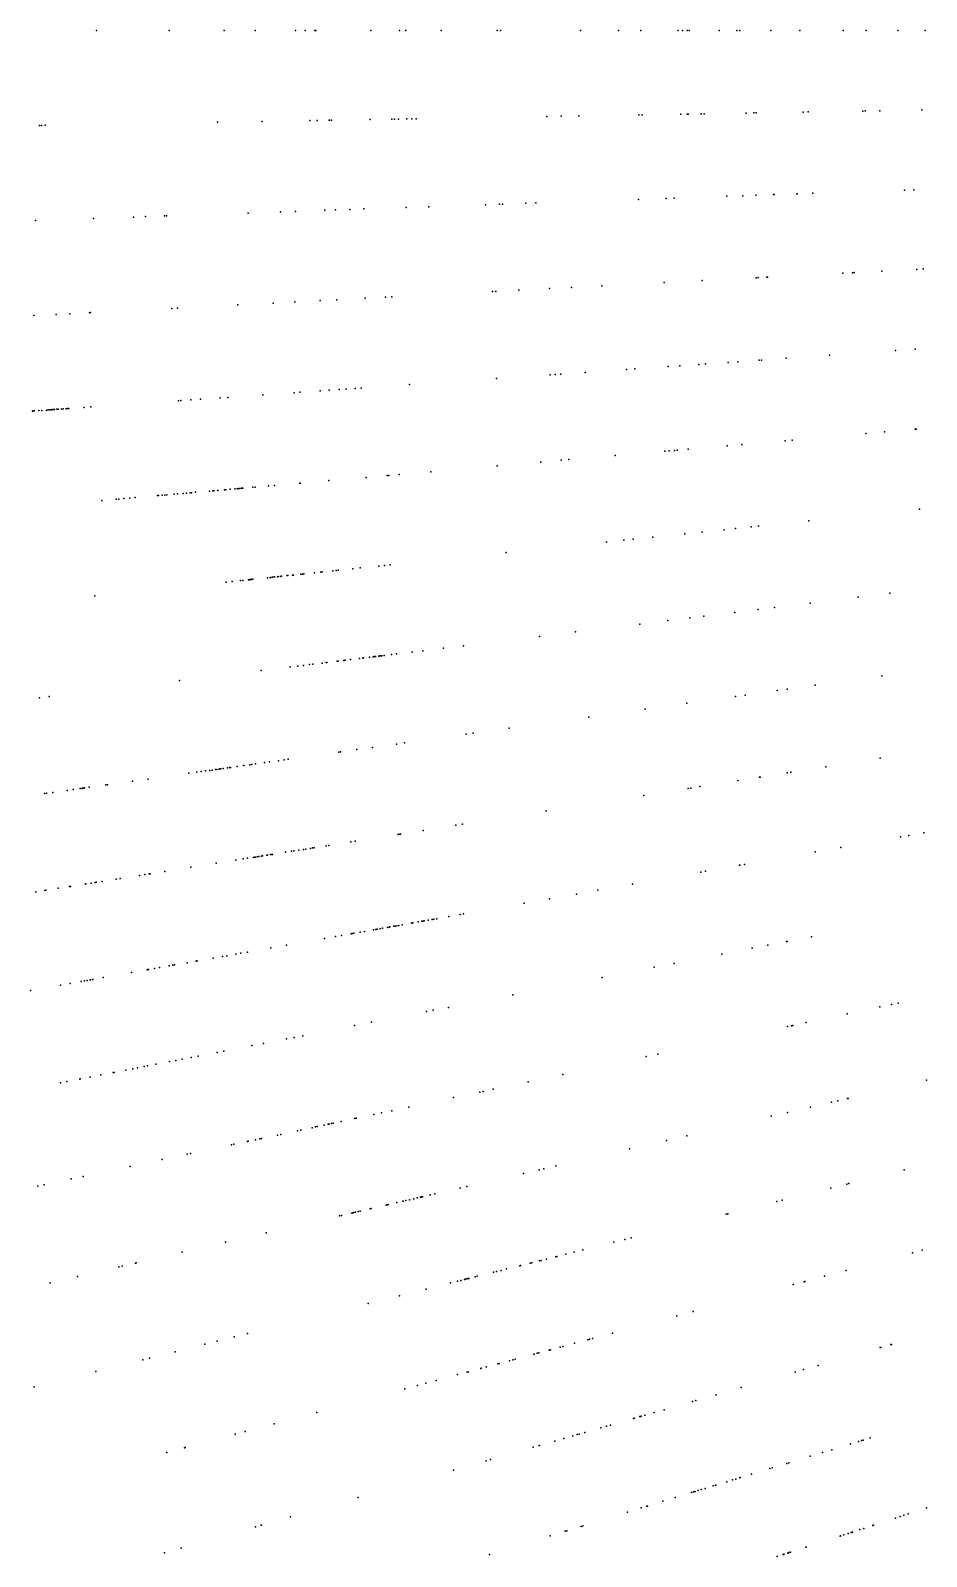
# Model space of a CAD drawing. Header units: metres. Extents: x -4327 to 4266, y -3886 to 3992.
# Drawn here: x -3238 to -2705, y -908 to 0 of the extents above; entities that cross this region are included whole.
import ezdxf

# ---------------------------------------------------------------- set-up
doc = ezdxf.new("R2010")
doc.units = ezdxf.units.M

msp = doc.modelspace()

# ---------------------------------------------------------------- linework, layer by layer
for p in [(-3198.82, 0, 2450.39), (-3155.67, 0, -937.56), (-3122.89, 0, 2460.51), (-3104.45, 0, 2462.48), (-3080.3, 0, 2504.13), (-3074.62, 0, 2471.78), (-3068.85, 0, 2426.08), (-3068.37, 0, 2444.79), (-3035.51, 0, -979.89), (-3018.49, 0, 2492.4), (-3014.76, 0, 2434.51), (-2993.67, 0, -889.43), (-2960.32, 0, 2455.25), (-2958.43, 0, -885.99), (-2910.76, 0, 2501.16), (-2888.17, 0, -935.81), (-2874.79, 0, 2459.38), (-2852.69, 0, 2505.87), (-2849.98, 0, 2484.28), (-2847.19, 0, 2457.36), (-2846.11, 0, 2442.91), (-2828.28, 0, 2468.09), (-2817.66, 0, 2519.01), (-2815.86, 0, 2487.16), (-2797.53, 0, -947.08), (-2780.13, 0, -936.12), (-2754.45, 0, 2476.04), (-2740.76, 0, -946.23), (-2721.91, 0, -886.87), (-2705.56, 0, 2499.62), (-3100.17, -54.11, -965.56), (-3071.87, -53.62, 2426.11), (-3067.51, -53.54, 2463.69), (-3060.42, -53.42, 2480.04), (-3060.21, -53.42, 2474.34), (-3059.04, -53.4, 2506.68), (-3058.92, -53.39, 2523.36), (-3035.91, -52.99, 2512.74), (-3023.08, -52.77, 2444.32), (-3021.49, -52.74, -975.52), (-3019.17, -52.7, -980.23), (-3014.1, -52.61, 2453.42), (-3011.05, -52.56, 2459.14), (-3008.59, -52.52, 2481.84), (-2930.71, -51.16, 2447.3), (-2922.3, -51.01, -915.41), (-2911.8, -50.83, 2488.67), (-2875.97, -50.2, 2414.93), (-2874.08, -50.17, -936.59), (-2850.98, -49.76, 2491.01), (-2847.35, -49.7, 2452.46), (-2846.68, -49.69, -931.1), (-2838.96, -49.55, 2502.44), (-2837.22, -49.52, 2503.65), (-2837.14, -49.52, -941.7), (-2812.15, -49.09, 2508.94), (-2807.56, -49.01, 2466.6), (-2806.19, -48.98, 2525.7), (-2778.25, -48.49, 2462.42), (-2775.19, -48.44, 2465.11), (-2742.77, -47.88, 2490.37), (-2741.24, -47.85, 2461.84), (-2732.69, -47.7, -946.92), (-2707.59, -47.26, -958.12), (-3232.8, -56.43, 2519.04), (-3231.61, -56.41, -918.21), (-3229.45, -56.37, 2471.43), (-3126.76, -54.58, 2450.14), (-2855.04, -99.7, 2501.2), (-2823.65, -98.6, 2498.3), (-2814.09, -98.27, 2509.07), (-2806.36, -98, 2458.55), (-2795.83, -97.63, -947.08), (-2795.51, -97.62, -950.38), (-2781.97, -97.15, 2456.02), (-2781.82, -97.14, 2480.3), (-2772.39, -96.81, 2488.22), (-2717.98, -94.91, 2488), (-2712.44, -94.72, 2491.1), (-3108.53, -108.55, 2481.07), (-3089.31, -107.88, 2490.67), (-3080.36, -107.57, 2409.46), (-3062.91, -106.96, 2488.74), (-3056.5, -106.74, 2478), (-3048.02, -106.44, 2451.89), (-3039.66, -106.15, 2491.95), (-3014.53, -105.27, 2468.6), (-3001.1, -104.8, 2507.22), (-2967.31, -103.62, 2448.92), (-2959.03, -103.33, -884.95), (-2957.11, -103.26, -884.38), (-2943.33, -102.78, 2478.11), (-2937.35, -102.57, 2484.04), (-2876.3, -100.44, 2435.1), (-2859.75, -99.86, 2434.52), (-3235.22, -112.98, 2432.49), (-3200.62, -111.77, 2425.66), (-3176.82, -110.94, 2454.33), (-3169.69, -110.69, 2459.88), (-3158.33, -110.29, -937.05), (-3157.13, -110.25, -936.69), (-2754.57, -144.36, 2479.55), (-2748.85, -144.06, 2482.55), (-2747.89, -144.01, 2473.53), (-2731.5, -143.15, 2505.02), (-2710.66, -142.06, -952.06), (-2706.9, -141.86, 2507.04), (-2929.2, -153.51, 2479.04), (-2916.18, -152.83, -909.36), (-2898.01, -151.88, 2479.9), (-2860.99, -149.94, 2434.74), (-2838.42, -148.76, 2436.96), (-2806.22, -147.07, 2517.74), (-2805.11, -147.01, 2516.74), (-2804.93, -147, -923.65), (-2799.9, -146.74, -937.27), (-2799.51, -146.72, 2520), (-3114.76, -163.24, 2462.99), (-3093.62, -162.13, -960.99), (-3080.69, -161.45, 2416.99), (-3065.72, -160.67, 2432.38), (-3055.74, -160.14, 2526.62), (-3038.87, -159.26, 2501.52), (-3026.78, -158.63, 2513.82), (-3023.11, -158.43, 2513.56), (-2963.18, -155.29, 2466.47), (-2961.08, -155.18, -875.68), (-2947.45, -154.47, 2461.55), (-3236.08, -169.6, -937.82), (-3222.85, -168.9, 2463.81), (-3214.69, -168.47, 2446.48), (-3202.94, -167.86, 2468.03), (-3202.35, -167.83, 2467.58), (-3153.89, -165.29, -928.95), (-3150.68, -165.12, 2458.04), (-2723.35, -190.43, -955.86), (-2711.48, -189.61, 2502.98), (-2851.69, -199.41, 2437.48), (-2840.29, -198.61, 2449.27), (-2836.32, -198.33, 2500.33), (-2822.9, -197.4, 2434.27), (-2817.2, -197, 2445.49), (-2804.48, -196.11, 2505.08), (-2802.94, -196, 2457.34), (-2788.33, -194.98, 2477.01), (-2762.56, -193.18, -957.77), (-2960.8, -207.04, -881.81), (-2928.73, -204.8, -893.21), (-2925.85, -204.6, 2484.34), (-2922.43, -204.36, -905.28), (-2907.97, -203.34, 2493.83), (-2883.33, -201.62, 2561.4), (-2878.48, -201.28, 2482.21), (-2858.61, -199.89, 2486.91), (-3099.89, -216.77, 2453.85), (-3081.08, -215.45, 2417.15), (-3077.71, -215.21, -946.01), (-3065.68, -214.37, 2429.49), (-3060.4, -214, 2480.16), (-3054.42, -213.59, 2436.89), (-3050.16, -213.29, 2488.45), (-3044.91, -212.92, 2500.82), (-3041.25, -212.67, 2448.19), (-3012.44, -210.65, 2457.68), (-3236.99, -226.35, -851.47), (-3236.43, -226.31, -716.47), (-3235.91, -226.28, 2423.65), (-3233.23, -226.09, -693.54), (-3231.42, -225.96, -559.34), (-3231.3, -225.95, -706.07), (-3228.63, -225.77, -714.74), (-3228.17, -225.74, 2521.19), (-3227.16, -225.67, -775.73), (-3226.45, -225.62, -666.3), (-3225.68, -225.56, -655.12), (-3224.94, -225.51, -831.36), (-3224.23, -225.46, -523.67), (-3223.76, -225.43, -492.89), (-3222.41, -225.33, -793.25), (-3221.59, -225.28, -832.38), (-3219.62, -225.14, -679.58), (-3218.59, -225.07, -803.51), (-3216.95, -224.95, -547.79), (-3216.13, -224.89, -558.51), (-3215.28, -224.83, -545.69), (-3206.22, -224.2, -509.95), (-3202.24, -223.92, -534.48), (-3150.04, -220.27, 2474.03), (-3148.7, -220.18, 2475.76), (-3142.62, -219.75, 2510.07), (-3136.85, -219.35, 2447.1), (-3125.28, -218.54, -943.83), (-3120.63, -218.22, 2470.27), (-2788.97, -244, 2448.46), (-2784.73, -243.63, -926), (-2741.02, -239.81, 2506.14), (-2729.75, -238.82, -941.01), (-2711.56, -237.23, -946.38), (-2710.95, -237.18, 2503.19), (-2890.09, -252.85, 2441.09), (-2860.49, -250.26, 2478.27), (-2857.92, -250.04, 2486.98), (-2854.9, -249.77, 2419.38), (-2853.22, -249.62, 2496.6), (-2846.64, -249.05, 2439.2), (-2823.5, -247.02, 2454.32), (-2814.76, -246.26, 2460.24), (-2999.88, -262.46, 2517.04), (-2960.3, -258.99, 2489.34), (-2934.32, -256.72, 2472.96), (-2922.33, -255.67, -892.49), (-2917.73, -255.27, -901.57), (-3112.47, -272.31, -567.62), (-3112.06, -272.27, -946.71), (-3111.64, -272.23, -682.64), (-3105.75, -271.72, -547.09), (-3104.48, -271.61, 2449.84), (-3096.47, -270.91, -748.93), (-3092.92, -270.6, 2473.77), (-3077.86, -269.28, 2481.06), (-3077.57, -269.25, -945.42), (-3060.5, -267.76, -958.53), (-3038.31, -265.82, 2438.26), (-3025.82, -264.72, 2439.11), (-3024.8, -264.64, 2532.32), (-3018.6, -264.09, 2446.92), (-3195.63, -279.58, -930.26), (-3187.04, -278.83, -841.35), (-3185.61, -278.7, -803.78), (-3182.62, -278.44, -853.24), (-3178.89, -278.12, -869.04), (-3175.81, -277.85, 2466.98), (-3162.54, -276.69, -473.57), (-3162.46, -276.68, -600.02), (-3161.85, -276.63, -464.62), (-3159.81, -276.45, -526.34), (-3158.2, -276.31, -520.75), (-3157.04, -276.2, -730.73), (-3152.64, -275.82, -653.75), (-3150.54, -275.64, -590.61), (-3147.3, -275.35, 2447.59), (-3145.19, -275.17, -782.61), (-3143.12, -274.99, -384.78), (-3143.07, -274.98, -644.6), (-3142.2, -274.91, -721.87), (-3139.91, -274.71, -852.85), (-3131.58, -273.98, -770.13), (-3129.6, -273.8, -693.77), (-3128.99, -273.75, -708.02), (-3126.64, -273.55, -634.1), (-3122.54, -273.19, 2505.85), (-3121.93, -273.13, -451.77), (-3121.9, -273.13, -697.44), (-3119.22, -272.9, -816.15), (-3116.57, -272.66, -828.22), (-3115.04, -272.53, -564.56), (-3114.6, -272.49, -555.68), (-3113.43, -272.39, -574.84), (-2709.08, -284.74, 2494.72), (-2848.64, -299.4, 2480.34), (-2838.26, -298.31, 2433.42), (-2825.16, -296.94, 2478.93), (-2818.42, -296.23, 2486.67), (-2809.18, -295.26, 2443.29), (-2804.89, -294.81, 2502.09), (-2804.81, -294.8, 2450.27), (-2774.86, -291.65, 2480.75), (-2895.23, -304.3, 2479.52), (-2884.9, -303.22, 2523.01), (-2879.44, -302.64, 2496.13), (-2867.76, -301.41, 2521.86), (-2954.97, -310.58, 2450.67), (-3108.43, -326.71, -794.7), (-3108.04, -326.67, -743.98), (-3107.28, -326.59, -727.61), (-3106.81, -326.54, 2497.42), (-3106.55, -326.51, -616.91), (-3105.79, -326.43, -741.64), (-3097.06, -325.51, -851.74), (-3095.37, -325.34, -485.13), (-3095.04, -325.3, -577.67), (-3093.99, -325.19, -497.09), (-3093.9, -325.18, -598.55), (-3092.83, -325.07, -861.53), (-3091.02, -324.88, -498.35), (-3090.64, -324.84, -540.1), (-3089.23, -324.69, -613.47), (-3088.75, -324.64, -613.37), (-3085.35, -324.28, -852.16), (-3084.96, -324.24, -540.85), (-3082.12, -323.94, -666.69), (-3081.62, -323.89, -659.51), (-3077.17, -323.42, 2501.38), (-3076.22, -323.32, -693.71), (-3075.38, -323.24, 2477.69), (-3069.15, -322.58, -725.78), (-3065.3, -322.18, -652.5), (-3064.49, -322.09, -728.23), (-3058.2, -321.43, 2480.42), (-3056.26, -321.23, -777.79), (-3054.94, -321.09, 2491.63), (-3046.24, -320.17, 2424.19), (-3041.93, -319.72, -838.37), (-3030.75, -318.55, 2441.74), (-3027.39, -318.19, 2449.95), (-3024.06, -317.84, 2499.62), (-3121.65, -328.1, 2478.64), (-3118.13, -327.73, -612.1), (-3113.2, -327.21, -621.78), (-3111.81, -327.06, -732.27), (-2726.65, -334.79, 2499.42), (-3199.85, -336.32, 2453.56), (-2805.08, -344.42, 2515.51), (-2795.26, -343.21, 2454.88), (-2774.08, -340.61, 2444.34), (-2745.42, -337.1, 2472.85), (-2875.35, -353.05, 2456.51), (-2858.7, -351, 2496.81), (-2845.75, -349.41, 2417.82), (-2837.45, -348.4, 2483.72), (-2818.91, -346.12, 2467.48), (-2935.1, -360.38, 2493.73), (-2913.7, -357.76, 2459.15), (-3030.8, -372.14, -527.27), (-3030.16, -372.06, -641.09), (-3029.96, -372.03, -460.49), (-3029.23, -371.94, -453.57), (-3029.03, -371.92, 2497.57), (-3027.61, -371.74, -579.99), (-3023.22, -371.2, 2443.24), (-3020.36, -370.85, -510.08), (-3010.9, -369.69, 2438.73), (-3004.58, -368.92, 2538.67), (-2992.24, -367.4, 2508.7), (-2980.3, -365.93, 2473.84), (-3100.82, -380.73, 2494.78), (-3083.52, -378.61, -671.87), (-3078.91, -378.04, 2477.15), (-3075.7, -377.65, -904.13), (-3072.01, -377.2, -719), (-3070.14, -376.97, -790.06), (-3070.14, -376.97, -729.24), (-3064.46, -376.27, -658.9), (-3062.18, -375.99, -674.26), (-3061.69, -375.93, -631.97), (-3055.57, -375.18, -849.23), (-3055.02, -375.11, -663.9), (-3051.61, -374.69, -593.28), (-3050.73, -374.58, -499.71), (-3047.55, -374.19, -525.01), (-3042.28, -373.55, -712.04), (-3040.28, -373.3, -618.85), (-3039.9, -373.25, -769.84), (-3036.34, -372.82, -521.36), (-3034.1, -372.54, -648.89), (-3033.82, -372.51, -787.82), (-3033.47, -372.46, -757.58), (-3032.78, -372.38, -746.81), (-3149.46, -386.71, 2444.46), (-2771, -389.44, 2485.2), (-2731.51, -383.89, 2479.55), (-3232.78, -396.93, 1045.53), (-3226.97, -396.22, 2462.49), (-2818.6, -396.13, 2432.31), (-2812.69, -395.3, 2503.26), (-2793.69, -392.63, 2459.15), (-2787.73, -391.79, 2513.97), (-2905.87, -408.39, 2496.56), (-2872.32, -403.68, 2437.9), (-2847.5, -400.19, 2490), (-2953.23, -415.05, 2467.96), (-3034.65, -426.49, 2519.15), (-3020.31, -424.48, 2529.62), (-3015.47, -423.8, 2439.86), (-2978.75, -418.64, 2456.29), (-2974.65, -418.06, 2508.02), (-3098.84, -435.51, 775.69), (-3095.88, -435.1, 787.63), (-3090.59, -434.35, 2486.7), (-3087.22, -433.88, 763.76), (-3084.67, -433.52, 984.95), (-3054.62, -429.3, 2422.2), (-3053.64, -429.16, 2568.91), (-3043.79, -427.78, 2498.77), (-2732.48, -432.78, 2503.32), (-3143.86, -441.84, 701.1), (-3139.2, -441.19, 2475.33), (-3136.48, -440.8, 832.96), (-3133.92, -440.44, 928.99), (-3131.46, -440.1, 933.88), (-3130.04, -439.9, 761.58), (-3127.9, -439.6, 819.64), (-3127.3, -439.51, 897.17), (-3125.9, -439.32, 887.47), (-3125.61, -439.28, 865.14), (-3124.88, -439.17, 1072.14), (-3123.41, -438.97, 965.25), (-3120.76, -438.59, 750.23), (-3119.57, -438.43, 1003.66), (-3119.1, -438.36, 1031.97), (-3115.07, -437.79, 856.69), (-3111.24, -437.26, 955.87), (-3111.17, -437.25, 728.04), (-3107.51, -436.73, 1018.67), (-3106.46, -436.58, 911.57), (-3104.27, -436.28, 1051.73), (-2804.2, -444.14, 2463.97), (-2803.77, -444.07, 2507.35), (-2787.67, -441.52, 2539.92), (-2785.49, -441.18, 2458.33), (-2764.79, -437.9, 2480.66), (-3228.59, -453.75, 2447.08), (-3224.89, -453.23, 1281.77), (-3216.27, -452.02, 1207.27), (-3212.74, -451.52, 1177.83), (-3208.63, -450.94, 2513.05), (-3208.05, -450.86, 1108.56), (-3207.13, -450.73, 1167.78), (-3206.83, -450.69, 1125.93), (-3206.05, -450.58, 2482.86), (-3203.23, -450.18, 2491.9), (-3193.17, -448.77, 1226.7), (-3192.22, -448.64, 2455.44), (-3177.39, -446.55, 1232.68), (-3168.11, -445.25, 952.41), (-2846.69, -450.87, 2490.29), (-2845.06, -450.61, 2434.5), (-2839.67, -449.76, 2492.39), (-2817.04, -446.18, 2453.51), (-3229.81, -453.92, 1102.19), (-2872.99, -455.04, 2488.47), (-2931.21, -464.26, 2491.61), (-3019.27, -478.21, 2441.12), (-3018.59, -478.1, 2529.16), (-3017.85, -477.98, 2483.94), (-3004.34, -475.84, 2437.21), (-2984.91, -472.76, 2523.25), (-2980.95, -472.14, 2467.27), (-2720.37, -479.67, 2488.58), (-2715.33, -478.79, 2511.35), (-2706.48, -477.23, 2500.43), (-3094.03, -490.05, 1037.71), (-3086.41, -488.84, 816.34), (-3082.78, -488.26, 680.36), (-3081.39, -488.04, 1077.09), (-3078.44, -487.58, 711.52), (-3078.34, -487.56, 846.98), (-3075.63, -487.13, 979.03), (-3074.25, -486.91, 2482.79), (-3074.24, -486.91, 726.64), (-3071.49, -486.48, 850.56), (-3070.19, -486.27, 803), (-3069.28, -486.13, 936.19), (-3062.18, -485, 967.32), (-3062.04, -484.98, 835.23), (-3060.57, -484.75, 981.67), (-3047.54, -482.68, 2439.26), (-3044.79, -482.25, 2448.01), (-2771, -488.6, 2515.51), (-2755.72, -485.91, 2485.2), (-3142.63, -497.74, 2526.67), (-3127.55, -495.36, 918.28), (-3115.8, -493.5, 771.02), (-3111.54, -492.82, 898.69), (-3109.02, -492.42, 991.55), (-3105.33, -491.84, 1001.69), (-3104.82, -491.76, 907.89), (-3104.37, -491.68, 2470.85), (-3103.22, -491.5, 866.71), (-3102.29, -491.36, 1006.38), (-3100.54, -491.08, 981.32), (-3099.96, -490.99, 732.72), (-3097.46, -490.59, 954.12), (-3097.04, -490.52, 866.83), (-3095.17, -490.23, 992.77), (-3094.8, -490.17, 853.34), (-2816.2, -496.57, 2520.29), (-2815.87, -496.51, 2467.81), (-2813.13, -496.03, 2454.56), (-3205.3, -507.67, 1164.17), (-3205.17, -507.65, 1154.14), (-3202.09, -507.16, 1170.99), (-3199.56, -506.76, 1178.06), (-3199.07, -506.68, 1169.89), (-3195.51, -506.12, 2478.36), (-3187.09, -504.78, 1161.53), (-3184.83, -504.43, 1212.62), (-3173.17, -502.58, 2474.97), (-3169.97, -502.07, 1145.41), (-3167.48, -501.68, 1252.16), (-3166.86, -501.58, 1292.39), (-3158.17, -500.21, 1280.75), (-2879.8, -507.79, 2512.73), (-2839.19, -500.63, 2431.2), (-2836.36, -500.13, 2428.78), (-3234.91, -512.36, 2508.92), (-3234.86, -512.35, 1201.18), (-3229.52, -511.51, 1199.2), (-3229.04, -511.43, 1090.92), (-3221.62, -510.25, 2450.96), (-3214.82, -509.18, 1181.67), (-3214.34, -509.1, 1131.51), (-2929.14, -516.49, 2486.09), (-2913.07, -513.65, 2475.2), (-2900.42, -511.42, 2514.02), (-2982.4, -525.88, 2514.51), (-2982.33, -525.87, 2467.38), (-2980.32, -525.51, 2512.76), (-2944.34, -519.17, 2474.17), (-3034.02, -534.98, 893.42), (-3032.61, -534.73, 842.25), (-3031.76, -534.58, 980.82), (-3030.04, -534.28, 934.25), (-3028.54, -534.01, 2491.69), (-3025.57, -533.49, 806.17), (-3024.57, -533.31, 967.44), (-3024.22, -533.25, 720.44), (-3021.95, -532.85, 794.48), (-3021.04, -532.69, 1014.34), (-3019.99, -532.51, 745.96), (-3018.83, -532.3, 861.83), (-3016.9, -531.96, 941.16), (-3011.28, -530.97, 2510.81), (-3011.21, -530.96, 854.25), (-3010.51, -530.83, 1104.15), (-3007.28, -530.26, 840.58), (-3005.21, -529.9, 915.7), (-3004.35, -529.75, 1055.09), (-3003.89, -529.67, 926.19), (-3003.73, -529.64, 990.11), (-3001.33, -529.22, 862.21), (-2999.08, -528.82, 1012.5), (-2998.07, -528.64, 873.84), (-2996.29, -528.33, 1063.42), (-2989.09, -527.06, 974.31), (-3085.83, -544.12, 1227.39), (-3063.04, -540.1, 715.39), (-3056.6, -538.96, 749.62), (-3053.01, -538.33, 2456.29), (-3047.3, -537.32, 884.54), (-3046.69, -537.21, 833.48), (-3045.62, -537.03, 891.36), (-3041.97, -536.38, 799.74), (-3039.27, -535.91, 674.48), (-2799.22, -544.11, 2442.24), (-2788.18, -541.97, 2454.17), (-2787.69, -541.87, 2544.43), (-2773.34, -539.08, 2468.15), (-3139.49, -553.58, 1110.35), (-3138.99, -553.49, 1307.05), (-3129.37, -551.79, 1039.19), (-3123.76, -550.8, 1254.46), (-3121.25, -550.36, 1195.84), (-3115.96, -549.43, 2429.21), (-3112.9, -548.89, 1167.1), (-3108.99, -548.2, 1189.18), (-3095.12, -545.75, 1240.98), (-2826.62, -549.44, 2501.75), (-2808.55, -545.93, 2436.89), (-3177.99, -560.37, 1221.6), (-3168.64, -558.72, 1132.48), (-3168.23, -558.64, 1225.88), (-3167.87, -558.58, 1179.75), (-3164.25, -557.94, 2439.13), (-3161.25, -557.41, 1197.18), (-3155.51, -556.4, 1067.25), (-3153.45, -556.04, 2458.44), (-3152.38, -555.85, 1072.01), (-3144.88, -554.53, 1161.31), (-2866.84, -557.26, 2487.47), (-2855.05, -554.96, 2499.21), (-3238.1, -570.96, 2255.86), (-3220.3, -567.83, 2225.14), (-3214.47, -566.8, 2424.93), (-3207.95, -565.65, 2433.83), (-3205.89, -565.28, 2246.5), (-3204.45, -565.03, 2277.07), (-3202.63, -564.71, 2477.1), (-3202.47, -564.68, 2479.79), (-3201, -564.42, 2450.72), (-3194.78, -563.33, 2267.56), (-2897.89, -563.29, 2495.02), (-2951.06, -573.63, 2496.15), (-2732.67, -580.85, 2470.31), (-2732.67, -580.85, 2470.31), (-2725.74, -579.37, 2461.34), (-2721.78, -578.53, 2479.47), (-3035.06, -589.96, 2436.07), (-3002.51, -583.63, 2431.64), (-2998.44, -582.84, 2519.38), (-2989.28, -581.06, 2450.89), (-2752.06, -584.97, 2523.61), (-3081.17, -598.92, 2459.23), (-3076.1, -597.93, 2499.63), (-3045.33, -591.95, 2425.17), (-2787.62, -592.53, 2446.17), (-2785.25, -592.02, 2498.54), (-2784.33, -591.83, 2497.72), (-2776.45, -590.15, 2509.89), (-3127.01, -607.83, 2299.86), (-3123.08, -607.06, 2470.35), (-3106.37, -603.82, 2443.33), (-3099.51, -602.48, 2457.24), (-3085.8, -599.82, 2482.35), (-3174.47, -617.06, 2305.38), (-3170.36, -616.25, 2177.18), (-3168.5, -615.89, 2343.8), (-3163.6, -614.94, 2162.32), (-3155.32, -613.33, 2360.92), (-3151.62, -612.61, 2309.98), (-3147.78, -611.87, 2275.46), (-3142.43, -610.83, 2427.41), (-3138.4, -610.04, 2289.72), (-2871.58, -610.37, 2514.28), (-2864.66, -608.9, 2497.17), (-3220.18, -625.94, 2154.6), (-3216.42, -625.21, 2131.68), (-3208.79, -623.73, 2387.24), (-3208.62, -623.69, 2219.05), (-3202.58, -622.52, 2137.73), (-3196.16, -621.27, 2405.18), (-3188.81, -619.84, 2146.31), (-3188.29, -619.74, 2265.02), (-3181.28, -618.38, 2164.17), (-3177.17, -617.58, 2146.1), (-2941.94, -625.33, 2461.47), (-2921.21, -620.92, 2482.45), (-2704.92, -624.48, 2492.74), (-2986.42, -634.78, 2482.05), (-2970.65, -631.43, 2463.44), (-2968.75, -631.03, 2461.87), (-2962.72, -629.75, 2498.23), (-2751.94, -635.34, 2519.43), (-2751.46, -635.22, 2516.22), (-3029.15, -643.87, 2412.71), (-3023.05, -642.57, 2512.49), (-3013.02, -640.44, 2429.7), (-2787.59, -643.57, 2452.91), (-2773.88, -640.4, 2476.09), (-2761.35, -637.51, 2505.92), (-2757.69, -636.66, 2480.68), (-3070.45, -652.64, 2396.45), (-3068.4, -652.21, 2144.65), (-3067.49, -652.01, 2321.85), (-3063.23, -651.11, 2123.54), (-3060.89, -650.61, 2124.4), (-3060.36, -650.5, 2335.01), (-3059.01, -650.21, 2371.37), (-3057.93, -649.98, 2516.1), (-3053.12, -648.96, 2230.28), (-3044.98, -647.23, 2463.75), (-3044.22, -647.07, 2435.64), (-3033.74, -644.84, 2501.77), (-2797.25, -645.8, 2439.76), (-3117.05, -662.55, 2178.65), (-3109.03, -660.85, 2221.73), (-3108.49, -660.73, 2190.52), (-3104.25, -659.83, 2091.86), (-3101.57, -659.26, 2278.76), (-3100.71, -659.08, 2360.41), (-3091.07, -657.03, 2339.71), (-3089.13, -656.61, 2370.39), (-3079.13, -654.49, 2343.98), (-3077.2, -654.08, 2186.23), (-2859.61, -660.19, 2494.15), (-2847.51, -657.4, 2527.85), (-3159.8, -671.64, 2069.15), (-3144.95, -668.48, 2200.73), (-3142.9, -668.04, 2166), (-3118.47, -662.85, 2179.64), (-2881.56, -665.26, 2491.15), (-3178.74, -675.66, 2044.25), (-2944.7, -679.84, 2467.83), (-2935.28, -677.66, 2518), (-2932.67, -677.06, 2485.24), (-2925.53, -675.41, 2476.44), (-2718.09, -677.7, 2518.16), (-3233.73, -687.35, 2067.06), (-3229.96, -686.55, 2099.89), (-3213.83, -683.12, 2054.33), (-3206.72, -681.61, 2140.45), (-2982.42, -688.55, 2505.01), (-2978.35, -687.61, 2457.37), (-2761.78, -688.59, 2486.57), (-2752.26, -686.22, 2461.67), (-2751.08, -685.92, 2515.36), (-3026.35, -698.69, 2331.22), (-3025.86, -698.57, 2466.04), (-3025.22, -698.43, 2117.7), (-3020.05, -697.23, 2395.83), (-3016.55, -696.43, 2379.59), (-3016.28, -696.36, 2328.75), (-3014.63, -695.98, 2177.73), (-3012.63, -695.52, 2469.04), (-3010.03, -694.92, 2409.48), (-3007.9, -694.43, 2467.92), (-3006.02, -693.99, 2425.28), (-3005.75, -693.93, 2389.87), (-3005.34, -693.84, 2191.21), (-3004.72, -693.69, 2296.21), (-3000.14, -692.64, 2519.9), (-2997.39, -692, 2495.26), (-2793.83, -696.58, 2428.13), (-2790.71, -695.8, 2433.49), (-3054.29, -705.14, 2350.07), (-3054.11, -705.1, 2178.24), (-3052.93, -704.82, 2149.64), (-3046.88, -703.43, 2234.35), (-3046.25, -703.28, 2277.97), (-3045.63, -703.14, 2364.79), (-3044.61, -702.9, 2166.42), (-3043.11, -702.56, 2362.82), (-3041.87, -702.27, 2215.28), (-3035.92, -700.9, 2140.17), (-3035.25, -700.74, 2144.7), (-2824.02, -704.11, 2528.64), (-2823.12, -703.88, 2505.64), (-3097.78, -715.18, 2078.22), (-3122.04, -720.78, 2077.08), (-2909.3, -725.37, 2497.86), (-2890.86, -720.77, 2479.28), (-2884.28, -719.13, 2487.39), (-2880.7, -718.24, 2492.58), (-2707.49, -725.47, 2483.97), (-3183.59, -734.99, 2062.78), (-3175.7, -733.17, 2067.62), (-3175.13, -733.04, 2039.94), (-3147.88, -726.74, 2144.68), (-2946.86, -734.73, 2488.3), (-2946.54, -734.65, 2189.92), (-2940.63, -733.18, 2269.54), (-2939.75, -732.96, 2313.02), (-2935.19, -731.82, 2464.69), (-2934.16, -731.57, 2300.79), (-2930.95, -730.77, 2311.31), (-2925.48, -729.41, 2283.62), (-2924.91, -729.26, 2475.27), (-2919.48, -727.91, 2481.68), (-2914.58, -726.69, 2491.32), (-2713.22, -727, 2481.04), (-3210.17, -741.13, 2115.36), (-3185.61, -735.46, 2119.38), (-2984.04, -744, 2132.23), (-2981.91, -743.47, 2140.65), (-2979.88, -742.97, 2446.97), (-2979.84, -742.96, 2144.15), (-2979.39, -742.84, 2499.02), (-2978.4, -742.6, 2241.71), (-2977.57, -742.39, 2313.76), (-2977.18, -742.29, 2157.2), (-2973.4, -741.35, 2164.47), (-2972.21, -741.06, 2359.78), (-2962.46, -738.62, 2338.8), (-2960.73, -738.19, 2137.83), (-2958.02, -737.52, 2213.65), (-2954.73, -736.7, 2410.07), (-2777.59, -744.25, 2454.62), (-2777.42, -744.21, 2449.05), (-2777.31, -744.18, 2522.95), (-2765.46, -741, 2514.95), (-2752.67, -737.58, 2525.42), (-3226.38, -744.87, 2085.46), (-3018.43, -752.58, 2144.27), (-3002.63, -748.64, 2125.59), (-2988.09, -745.01, 2130.16), (-2784.13, -746.01, 2419.92), (-3037.1, -757.23, 2077.9), (-2843.75, -761.98, 2493.71), (-2853.35, -764.55, 2499.37), (-3126.93, -779.63, 2124.19), (-3116.79, -777.1, 2067.4), (-3108.88, -775.13, 2044.9), (-2906.34, -778.75, 2289.29), (-2905.49, -778.52, 2503.11), (-2903.53, -778, 2484.81), (-2891.73, -774.84, 2311.48), (-3167.2, -789.67, 2088.27), (-3152.08, -785.9, 2048.46), (-3134.44, -781.5, 2069.15), (-2938.47, -787.36, 2362.11), (-2938.38, -787.34, 2330.29), (-2936.54, -786.84, 2468.72), (-2935.46, -786.55, 2244.9), (-2929.36, -784.92, 2250.49), (-2928.57, -784.71, 2448.33), (-2922.78, -783.16, 2263.4), (-2921.19, -782.73, 2458.55), (-2914.34, -780.9, 2471.98), (-2732.36, -783.49, 2450.58), (-2732.05, -783.4, 2469.29), (-2726.12, -781.7, 2518.74), (-2725.63, -781.56, 2471.63), (-3199.17, -797.64, 2089.13), (-3171.15, -790.66, 2075.84), (-2978.17, -798, 2498.14), (-2977.6, -797.84, 2124.83), (-2970, -795.81, 2156.73), (-2969.79, -795.75, 2403.46), (-2966.99, -795, 2092.64), (-2960.02, -793.13, 2137.04), (-2959.23, -792.92, 2286.41), (-2959.07, -792.88, 2304.55), (-2953.04, -791.27, 2376.5), (-2951.05, -790.73, 2177.96), (-2949.6, -790.34, 2159.36), (-2783.08, -798.04, 2512.63), (-2778.04, -796.59, 2516.38), (-2769.26, -794.07, 2467.29), (-3235.95, -806.81, 2085.21), (-3007.74, -805.92, 2116.41), (-3002.83, -804.61, 2127.86), (-2996.62, -802.94, 2425.17), (-2984.01, -799.56, 2112.06), (-2815.04, -807.2, 2420.77), (-3015.39, -807.97, 2111.86), (-2844.14, -815.54, 2381.29), (-2842.07, -814.95, 2387.55), (-2830.03, -811.5, 2532.58), (-3067.66, -821.98, 2071.07), (-2879.26, -825.62, 2235.42), (-2878.82, -825.49, 2413.02), (-2875.36, -824.5, 2240.02), (-2874.92, -824.37, 2293.61), (-2874.69, -824.3, 2472.06), (-2872.39, -823.64, 2386.2), (-2866.97, -822.09, 2213.24), (-2861.05, -820.39, 2279.96), (-3116.21, -834.98, 2164.55), (-3110.42, -833.44, 2060.11), (-3093.01, -828.77, 2158.59), (-2911.59, -834.88, 2104.91), (-2908.16, -833.9, 2421.33), (-2898.63, -831.17, 2258.15), (-2895.3, -830.21, 2260.69), (-2892.93, -829.53, 2430.27), (-3146.54, -843.11, 2104.12), (-3146, -842.97, 2071.18), (-2939, -842.74, 2117.32), (-2935.28, -841.68, 2245.38), (-2935.09, -841.62, 2424.69), (-2926.03, -839.03, 2157.48), (-2920.62, -837.47, 2254.66), (-2915.39, -835.97, 2157.1), (-2912.68, -835.2, 2081.28), (-2750.13, -840.8, 2495.76), (-2745.37, -839.34, 2431.66), (-2743.61, -838.81, 2503.59), (-2742.59, -838.49, 2527.56), (-2738.42, -837.22, 2460.59), (-3156.94, -845.9, 2058.41), (-2966.99, -850.77, 2134.99), (-2964.29, -850, 2135.54), (-2787.86, -852.33, 2436.71), (-2786.81, -852.01, 2452.03), (-2774.1, -848.13, 2424.69), (-2766.71, -845.87, 2450.57), (-2761.22, -844.19, 2434.9), (-2986.42, -856.34, 2128.99), (-2820.21, -862.22, 2264.18), (-2818.37, -861.66, 2296.09), (-2816, -860.94, 2263.35), (-2815.65, -860.83, 2348.56), (-2808.95, -858.78, 2356.11), (-2798.11, -855.47, 2373.36), (-2796.63, -855.02, 2436.26), (-2844.76, -869.73, 2404.87), (-2844.74, -869.72, 2429.09), (-2843.44, -869.33, 2535.29), (-2843.37, -869.31, 2298.28), (-2842.47, -869.03, 2178.17), (-2840.66, -868.48, 2214.36), (-2838.91, -867.94, 2386.57), (-2836.58, -867.23, 2186.11), (-2831.88, -865.79, 2477.93), (-2830.45, -865.36, 2290.42), (-2830.25, -865.29, 2318.77), (-2823.59, -863.26, 2481.65), (-3043.1, -872.59, 2079.25), (-2874.69, -878.88, 2218.01), (-2871.19, -877.81, 2227.99), (-2870.96, -877.74, 2127.85), (-2861.66, -874.9, 2243.45), (-2854.38, -872.67, 2115.56), (-2704.83, -878.85, 2539.78), (-3100.73, -889.12, 2068.62), (-3100.57, -889.07, 2043.77), (-3083.37, -884.14, 2104.26), (-2909.33, -889.47, 2143.84), (-2882.82, -881.37, 2153.97), (-2736.82, -889.25, 2456.4), (-2736.46, -889.13, 2456.08), (-2723.27, -884.84, 2369.61), (-2720.52, -883.95, 2455.28), (-2718.33, -883.24, 2458.73), (-2715.72, -882.39, 2469.95), (-3104.11, -890.09, 2065.91), (-2928.9, -895.46, 2067.05), (-2919.84, -892.68, 2094.76), (-2918.8, -892.37, 2145.84), (-2910.45, -889.81, 2066.13), (-2756.21, -895.55, 2275.68), (-2756.02, -895.49, 2395.45), (-2753.93, -894.81, 2203.15), (-2751.48, -894.01, 2186.28), (-2749.68, -893.42, 2465.21), (-2749.67, -893.42, 2249.96), (-2749.1, -893.24, 2405.4), (-2748.86, -893.16, 2300.36), (-2744.44, -891.72, 2438.86), (-2742.2, -891, 2370.23), (-3158.25, -905.61, 2099.41), (-3148.39, -902.79, 2055.32), (-2964.99, -906.49, 2114.74), (-2790.22, -906.6, 2348.07), (-2789.76, -906.45, 2156.96), (-2789.7, -906.43, 2112.86), (-2787.29, -905.65, 2242.49), (-2786.87, -905.51, 2113.15), (-2786.68, -905.45, 2313.79), (-2785.75, -905.14, 2313.01), (-2776.68, -902.2, 2132.16), (-2776.47, -902.13, 2289.84), (-2793.67, -907.72, 2234.94)]:
    msp.add_point(p)

doc.saveas('drawing.dxf')
